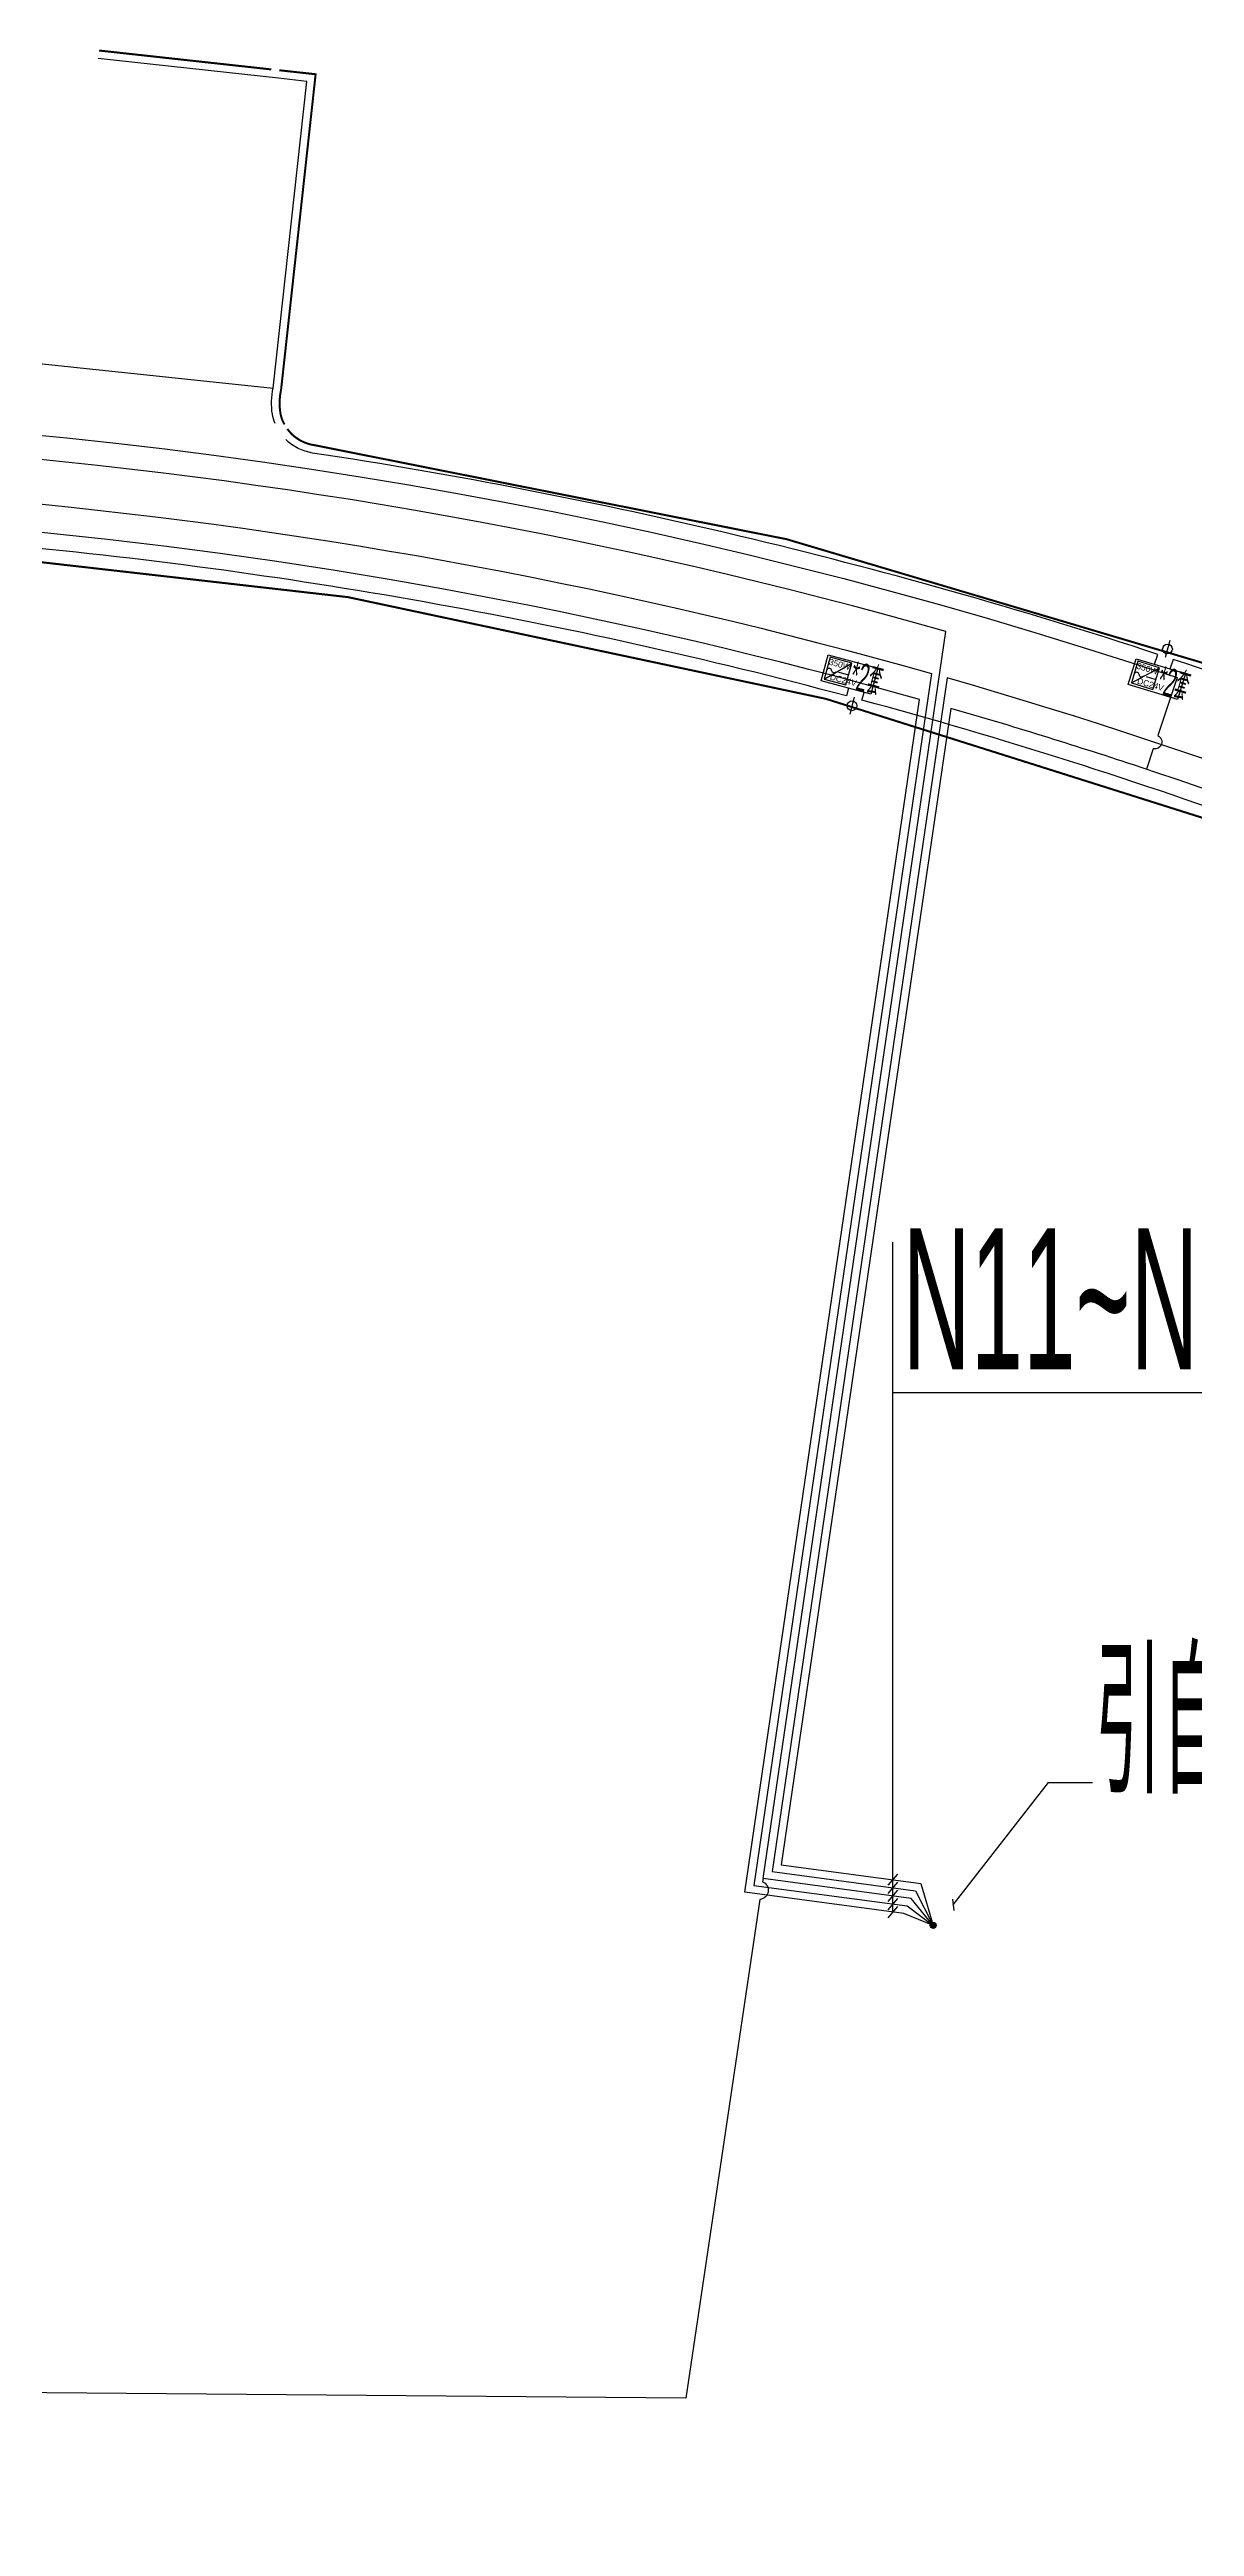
# Model space of a CAD drawing. Header units: inches. Extents: x -187843 to 1582678, y -554589 to 1835338.
# Drawn here: x 1429018 to 1457461, y -226020 to -164493 of the extents above; entities that cross this region are included whole.
import ezdxf
from ezdxf import colors
from ezdxf.entities.mleader import LeaderData, LeaderLine
from ezdxf.lldxf.tags import DXFTag
from ezdxf.math import Vec2, Vec3

# ---------------------------------------------------------------- set-up
doc = ezdxf.new("R2010")
doc.units = ezdxf.units.IN
doc.header["$MEASUREMENT"] = 0
doc.layers.get('0').update_dxf_attribs({"color": 253})
for name, color, linetype in [('0-L-灯具', 1, 'Continuous'), ('0-L-电箱', 90, 'Continuous'), ('0-LIGHT-TXT', 90, 'Continuous'), ('0-SL01', 1, 'Continuous'), ('0-开关电源', 3, 'Continuous'), ('LT-220V', 5, 'Continuous'), ('LT-24V', 4, 'Continuous')]:
    doc.layers.add(name, color=color, linetype=linetype)
doc.styles.add('SMDEI', font='smsim.shx', dxfattribs={"width": 0.75, "bigfont": 'smfs.shx'})
doc.styles.get("Standard").update_dxf_attribs({"font": 'arial.ttf'})
tags = doc.linetypes.add('SL01_LINE', pattern='A,0.3,-0.3,["SL01",Standard,S=0.2,R=-0.1,X=-0.1,Y=-0.1],-1.2', length=1.8).pattern_tags.tags
tags[6] = DXFTag(74, 10)

# ---------------------------------------------------------------- blocks, each defined once
blk = doc.blocks.new('LEDDR01')
at = {"layer": '0-开关电源'}
for p, q in [((-224, 0), (224, 448)), ((19, 205), (198, 205))]:
    blk.add_line(p, q, dxfattribs=at)
blk.add_lwpolyline([(-224, 0), (224, 0), (224, 448), (-224, 448)], close=True, dxfattribs=at)
for centre, start, end in [((-171, 187), 19.4712, 160.5288), ((-81, 219), 199.4712, 340.5288)]:
    blk.add_arc(centre, 47.5, start, end, dxfattribs=at)
at = {"color": 3}
for s, p in [('350W', (-219, 302)), ('DC24V', (-122, 21))]:
    blk.add_text(s, height=120, dxfattribs=at).set_placement(p)
blk = doc.blocks.new('*U21')
at = {"layer": '0-LIGHT-TXT', "color": 7}
blk.add_lwpolyline([(743, -669), (-537, -674), (-540, -2), (740, 3)], close=True, dxfattribs=at)
at = {"layer": '0-开关电源', "color": 3, "xscale": 1.25, "yscale": 1.25, "zscale": 1.25, "rotation": 180.2589899370873}
blk.add_blockref('LEDDR01', (399, -60), dxfattribs=at)
at = {"layer": '0-LIGHT-TXT', "color": 7, "style": 'SMDEI', "width": 0.5}
blk.add_text('*2套', height=700, rotation=180.25899, dxfattribs=at).set_placement((63, 0))
blk = doc.blocks.new('*U22')
at = {"layer": 'LT-220V', "color": 0, "linetype": 'ByBlock', "lineweight": -2, "transparency": 16777216, "rotation": 53.49999890685961}
for p in [(35712971, 936519), (35699885, 918834), (35686799, 901149)]:
    blk.add_blockref('*U21', p, dxfattribs=at)
blk = doc.blocks.new('分割')
at = {"layer": 'LT-220V'}
blk.add_lwpolyline([(-168, 141), (166, -144)], dxfattribs=at)
blk.add_circle((0, 0), 121, dxfattribs=at)
blk = doc.blocks.new('引入')
at = {"layer": '0-L-电箱', "lineweight": -2}
h = blk.add_hatch(color=256, dxfattribs=at)
h.dxf.hatch_style = 1
h.paths.add_polyline_path([(-75, 0, 1), (75, 0, 1)])
blk.add_lwpolyline([(709, -533, 0, 0, 0), (432, -324, 200, 0, 0), (0, 0, 0, 0, 0)], format="xyseb", dxfattribs=at)
blk.add_circle((0, 0), 75, dxfattribs=at)
blk = doc.blocks.new('_Oblique')
at = {"color": 0, "linetype": 'ByBlock', "lineweight": -2}
blk.add_line((-0.5, -0.5), (0.5, 0.5), dxfattribs=at)

msp = doc.modelspace()

# ---------------------------------------------------------------- linework, layer by layer
at = {"layer": '0-LIGHT-TXT', "color": 7}
for points in [[(1448360, -179527), (1449596, -179858), (1449422, -180507), (1448186, -180176)], [(1456010, -179625), (1457236, -179992), (1457043, -180636), (1455817, -180268)]]:
    msp.add_lwpolyline(points, close=True, dxfattribs=at)
for points in [[(1449965, -210761), (1449965, -210761), (1449965, -194121)], [(1449965, -197855), (1481586, -197855)], [(1450086, -209814), (1449845, -210093)], [(1450086, -210016), (1449845, -210295)], [(1450086, -210218), (1449845, -210497)], [(1450086, -210420), (1449845, -210699)], [(1450086, -210622), (1449845, -210901)]]:
    msp.add_lwpolyline(points, dxfattribs=at)
at = {"layer": '0-SL01', "linetype": 'SL01_LINE', "const_width": 50}
msp.add_lwpolyline([(1434525, -164987), (1430250, -164518)], dxfattribs=at)
for points in [[(1434724, -165008), (1435628, -165107), (1434771, -172934, 0.096474), (1434752, -173522, 0.092343), (1434854, -173805, -0.025801)], [(1434924, -173917, 0.156318), (1435417, -174278, 0.141768)], [(1435417, -174278, 0.042819), (1435584, -174318, -0.115902), (1490680, -196399, 0.200801), (1491434, -196564)], [(1454753, -251687), (1491782, -201645, 0.323602), (1343992, -199124, 5.245874)]]:
    msp.add_lwpolyline(points, format="xyb", dxfattribs=at)
at = {"layer": 'LT-220V'}
for points in [[(1379693, -178704, -0.15324), (1457027, -180095), (1456547, -181536, -0.925556), (1456437, -181864), (1456268, -182372)], [(1450970, -211090), (1450425, -210419), (1446743, -209925), (1451283, -178949, 0.199631), (1353244, -190493), (1351715, -187767)], [(1376181, -251261), (1340815, -199797, -0.136543), (1404747, -175664, -0.091749), (1450928, -179992), (1446516, -210096), (1450320, -210607), (1450970, -211090)], [(1450970, -211090), (1450242, -210798), (1446288, -210268), (1450632, -180636, 0.180066), (1362360, -187791, -0.091531)], [(1455235, -252043), (1493035, -200961, 0.009405), (1489157, -198141, 0.760155), (1488970, -198010, 0.082341), (1451316, -180103), (1446970, -209754), (1450530, -210232), (1450970, -211090)], [(1489169, -199004, 0.073781), (1455944, -182264, 0.009368), (1451408, -180858), (1447197, -209583), (1450661, -210047), (1450970, -211090)], [(1446743, -209925), (1446731, -210004, -0.784298), (1446666, -210443), (1444823, -222836), (1410086, -222545), (1409254, -225690)]]:
    msp.add_lwpolyline(points, format="xyb", dxfattribs=at)
at = {"layer": 'LT-24V', "color": 4}
for points in [[(1434620, -173783, -0.058454), (1434555, -173554, -0.094752), (1434573, -172902), (1435408, -165285), (1434702, -165207), (1430229, -164717)], [(1456471, -179763), (1456552, -179517, 0.041727), (1435554, -174516, -0.159564), (1434887, -174180)], [(1448867, -180357), (1448815, -180550, 0.042571), (1427672, -176780)], [(1476542, -187995, 0.041203), (1456932, -179642), (1456851, -179888)], [(1469373, -188013, 0.042563), (1449201, -180654), (1449253, -180462)]]:
    msp.add_lwpolyline(points, format="xyb", dxfattribs=at)
msp.add_lwpolyline([(1426946, -172101), (1434573, -172902)], dxfattribs=at)

# ---------------------------------------------------------------- block references
at = {"layer": '0-L-灯具', "rotation": 82.90987147356023}
msp.add_blockref('引入', (1450970, -211090), dxfattribs=at)
at = {"layer": '0-开关电源', "color": 3, "xscale": 1.25, "yscale": 1.25, "zscale": 1.25}
for p, rotation in [((1448532, -180204), 344.9938599034971), ((1456162, -180307), 343.3107938989768)]:
    msp.add_blockref('LEDDR01', p, dxfattribs=dict(at, rotation=rotation))
at = {"layer": 'LT-220V'}
for p, rotation in [((1456791, -179385), 295.5791774561984), ((1448954, -180795), 295.411165680038)]:
    msp.add_blockref('分割', p, dxfattribs=dict(at, rotation=rotation))
msp.add_blockref('*U22', (-34231847, -1153151), dxfattribs=at)

# ---------------------------------------------------------------- texts
at = {"layer": '0-LIGHT-TXT', "color": 7, "style": 'SMDEI', "width": 0.5}
for rotation, p in [(344.99386, (1448840, -180351)), (343.31079, (1456465, -180462))]:
    msp.add_text('*2套', height=700, rotation=rotation, dxfattribs=at).set_placement(p)
for s, p in [('N11~N15 WDZA YJY3*4 JDG25 SCE/WE', (1450211, -197274)), ('引自配电箱2#fgAL1 ', (1454983, -207812))]:
    msp.add_text(s, height=3500, dxfattribs=at).set_placement(p)

# ---------------------------------------------------------------- leaders
at = {"layer": '0-LIGHT-TXT', "color": 7}
ml = msp.add_multileader_mtext('Standard', dxfattribs=at)
ml.set_content('', color=7)
ml.set_leader_properties()
ml.set_arrow_properties(name='OBLIQUE')
ml.build(insert=Vec2(0, 0))
ml.multileader.update_dxf_attribs({"text_right_attachment_type": 6, "dogleg_length": 0.36, "arrow_head_size": 200})
ctx = ml.context
ctx.base_point, ctx.char_height, ctx.arrow_head_size, ctx.landing_gap_size, ctx.plane_origin = Vec3(1454931, -207542), 0.18, 200, 0.09, Vec3(1452983, -209530)
ctx.right_attachment = 6
notes = []
notes.append((ctx, [(0, (1, 1, 0), (1453836, -207542), (1, 0), 1095, [(0, [(1451465, -210577)], 0, [])])]))
ctx.mtext.insert, ctx.mtext.flow_direction = Vec3(1454931, -207542), 5
for ctx, leaders in notes:
    for number, flags, end, landing, length, lines in leaders:
        leader = LeaderData()
        leader.index, (leader.has_last_leader_line, leader.has_dogleg_vector, leader.attachment_direction) = number, flags
        leader.last_leader_point, leader.dogleg_vector, leader.dogleg_length = Vec3(end), Vec3(landing), length
        for number, points, colour, breaks in lines:
            line = LeaderLine()
            line.index, line.vertices, line.color, line.breaks = number, Vec3.list(points), colors.encode_raw_color(colour), breaks
            leader.lines.append(line)
        ctx.leaders.append(leader)

doc.saveas('drawing.dxf')
